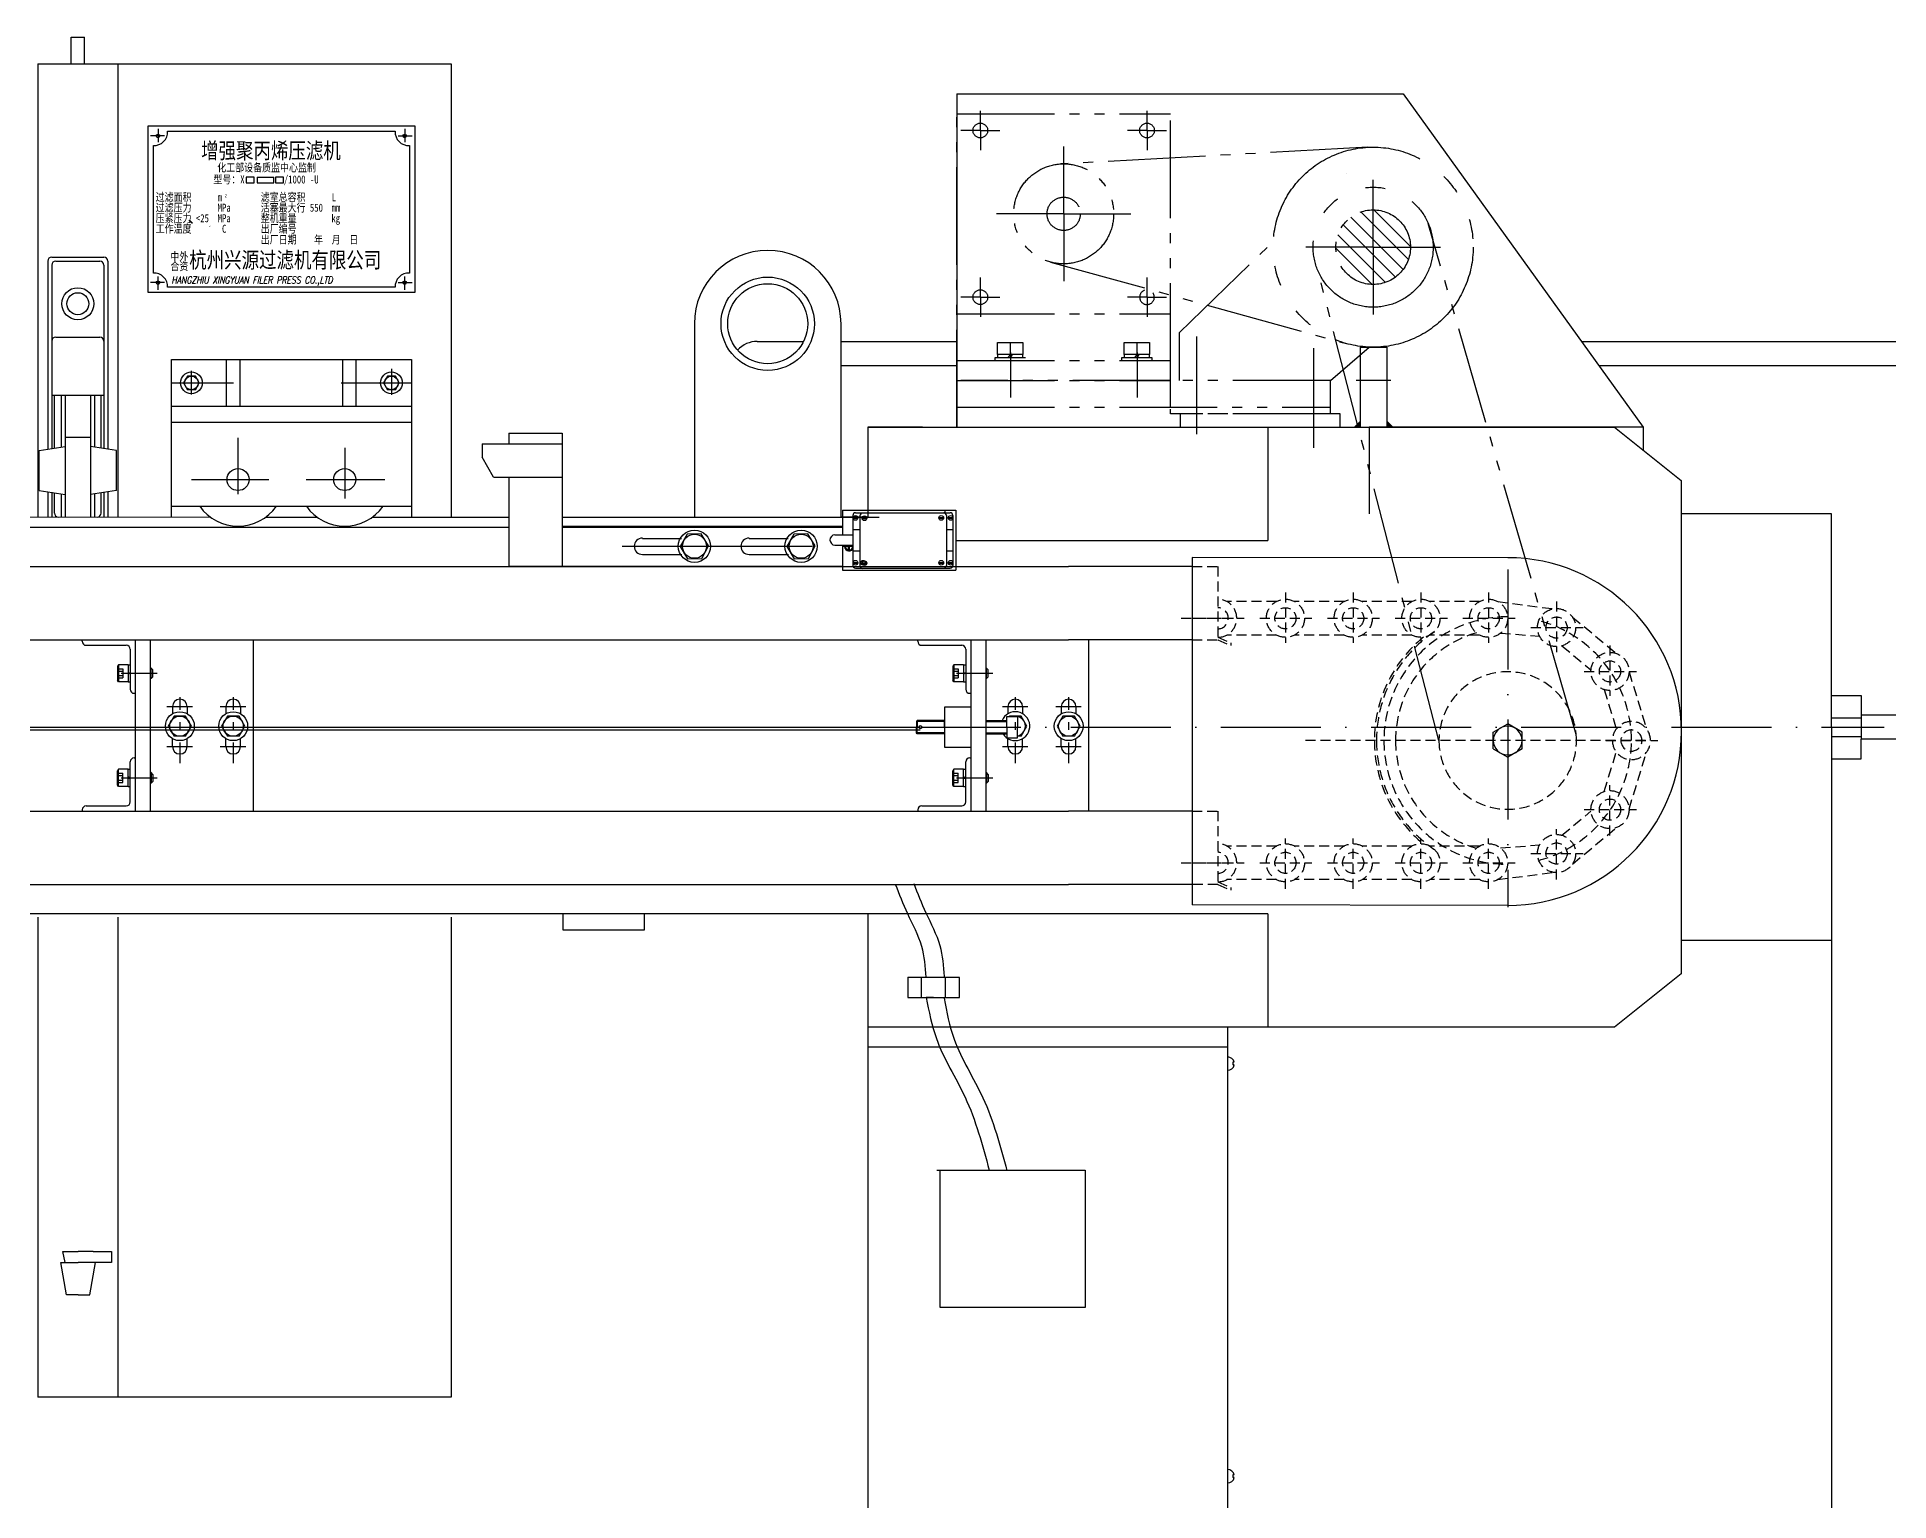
# Model space of a CAD drawing. Extents: x -2176 to 14083, y -1057 to 7853.
# Drawn here: x 5143 to 6532, y 5257 to 6355 of the extents above; entities that cross this region are included whole.
import ezdxf

# ---------------------------------------------------------------- set-up
doc = ezdxf.new("R2010")
doc.units = 0
doc.header["$LTSCALE"] = 15
for name, pattern in [('DASHED', [0.75, 0.5, -0.25]), ('GEN4A', [16.25, 9.75, -1.5, 1, -1.5, 1, -1.5]), ('GEN7', [13.75, 9.75, -1.5, 1, -1.5]), ('GEN7A', [7.5, 5, -1.25, 0, -1.25])]:
    doc.linetypes.add(name, pattern=pattern)
doc.layers.get('0').update_dxf_attribs({"linetype": 'CONTINUOUS'})
doc.layers.get('DEFPOINTS').update_dxf_attribs({"linetype": 'CONTINUOUS'})
for name, color, linetype in [('4A', 3, 'GEN4A'), ('4AN', 3, 'GEN4A'), ('5', 3, 'CONTINUOUS'), ('7', 4, 'GEN7'), ('7A', 4, 'GEN7A')]:
    doc.layers.add(name, color=color, linetype=linetype)
doc.styles.add('ATTR', font='romans.shx', dxfattribs={"width": 0.8, "height": 0.07})
doc.styles.get("Standard").update_dxf_attribs({"font": 'txt.shx', "bigfont": 'hztxt.shx'})
doc.styles.add('仿宋体', font='', dxfattribs={"width": 0.8})
doc.styles.get('仿宋体').set_extended_font_data('仿宋_GB2312')
doc.dimstyles.new('GEN-ISO', dxfattribs={"dimscale": 15, "dimtxt": 3.5, "dimasz": 2.5, "dimexe": 1, "dimexo": 0, "dimgap": 1.5, "dimtad": 1, "dimzin": 9, "dimdsep": 46, "dimtxsty": 'Standard', "dimcen": 0, "dimclrd": 256, "dimclre": 256, "dimclrt": 2, "dimaunit": 1, "dimadec": 0, "dimazin": 0, "dimtp": 0.1, "dimtm": 0.1, "dimtfac": 0.71, "dimtdec": 3, "dimtmove": 0, "dimatfit": 3, "dimfxl": 0, "dimtzin": 0, "dimarcsym": 0})

# ---------------------------------------------------------------- blocks, each defined once
blk = doc.blocks.new('*D9')
at = {"linetype": 'ByBlock'}
for p, q in [((7531.5, 5530.8), (7531.5, 3845.9)), ((-478.7, 4676.1), (-478.7, 3845.9)), ((7494, 3860.9), (-441.2, 3860.9))]:
    blk.add_line(p, q, dxfattribs=at)
for points in [[(-441.2, 3867.2), (-441.2, 3854.7), (-478.7, 3860.9)], [(7494, 3867.2), (7494, 3854.7), (7531.5, 3860.9)]]:
    blk.add_solid(points, dxfattribs=at)
at = {"layer": 'DEFPOINTS', "color": 0, "linetype": 'ByBlock'}
for p in [(7531.5, 5530.8), (-478.7, 4676.1), (-478.7, 3860.9)]:
    blk.add_point(p, dxfattribs=at)
at = {"color": 2, "linetype": 'ByBlock', "insert": (3525.9, 3909.7), "char_height": 52.5, "attachment_point": 5}
blk.add_mtext('8010', dxfattribs=at)
blk = doc.blocks.new('HF10T')
at = {"color": 0, "linetype": 'Continuous'}
for p, q in [((-0.148, 0.256, 0.382), (-0.295, 0, 0.382)), ((-0.295, 0, 0.382), (-0.148, -0.256, 0.382)), ((0.148, 0.256, 0.382), (-0.148, 0.256, 0.382)), ((0.295, 0, 0.382), (0.148, 0.256, 0.382)), ((0.148, -0.256, 0.382), (0.295, 0, 0.382)), ((0.148, -0.256, 0.382), (-0.148, -0.256, 0.382))]:
    blk.add_line(p, q, dxfattribs=at)
for radius in [0.409, 0.256]:
    blk.add_circle((0, 0), radius, dxfattribs=at)
at = {"style": 'ATTR', "width": 0.8, "flags": 9}
blk.add_attdef('ESTCODE', (0, 0), '', height=0.07, dxfattribs=at)
blk = doc.blocks.new('*D10')
at = {"linetype": 'ByBlock'}
for p, q in [((6489.1, 5677.6), (6489.1, 4017.7)), ((-478.7, 5652.6), (-478.7, 4017.7)), ((6451.6, 4032.7), (-441.2, 4032.7))]:
    blk.add_line(p, q, dxfattribs=at)
for points in [[(-441.2, 4038.9), (-441.2, 4026.4), (-478.7, 4032.7)], [(6451.6, 4038.9), (6451.6, 4026.4), (6489.1, 4032.7)]]:
    blk.add_solid(points, dxfattribs=at)
at = {"layer": 'DEFPOINTS', "color": 0, "linetype": 'ByBlock'}
for p in [(6489.1, 5677.6), (-478.7, 5652.6), (-478.7, 4032.7)]:
    blk.add_point(p, dxfattribs=at)
at = {"color": 2, "linetype": 'ByBlock', "insert": (3005.2, 4081.4), "char_height": 52.5, "attachment_point": 5}
blk.add_mtext('6968', dxfattribs=at)
blk = doc.blocks.new('HH36T')
at = {"color": 0, "linetype": 'Continuous'}
for p, q in [((-1.08, 0.63), (0, 1.25)), ((-1.08, -0.63), (-1.08, 0.63)), ((1.08, 0.63), (0, 1.25)), ((1.08, -0.63), (1.08, 0.63)), ((-1.08, -0.63), (0, -1.25)), ((1.08, -0.63), (0, -1.25))]:
    blk.add_line(p, q, dxfattribs=at)
blk.add_circle((0, 0), 1.08, dxfattribs=at)
at = {"style": 'ATTR', "width": 0.8, "flags": 9}
blk.add_attdef('ESTCODE', (0, 0), '', height=0.07, dxfattribs=at)

msp = doc.modelspace()

# ---------------------------------------------------------------- hatches: boundary and pattern name
h = msp.add_hatch()
h.set_pattern_fill('GRATE', color=256, scale=0.001, angle=6.872482, style=0)
h.set_pattern_definition([(6.87248195, (4896.1160166, 6093.4426021), (-9.49801432e-05, 0.0007880468482), []), (96.872482, (4896.1160166, 6093.442602), (-0.003152187393, -0.000379920573), [])])
h.paths.add_polyline_path([(5259.613, 6215.667), (5259.579, 6215.948), (5257.667, 6217.778), (5257.701, 6217.5)])
at = {"layer": '4AN', "ltscale": 0.5}
h = msp.add_hatch(dxfattribs=at)
h.set_pattern_fill('_U', color=256, scale=8.1, angle=135, style=0, pattern_type=0)
h.set_pattern_definition([(135, (0, 0), (-5.727565, -5.727565), [])])
edge = h.paths.add_edge_path()
edge.add_arc((6145.384, 6197.621), 28, 329.136795, 528.540844, ccw=False)
edge.add_arc((6145.384, 6197.621), 28, 168.540844, 329.136795, ccw=False)

# ---------------------------------------------------------------- linework, layer by layer
for p, q in [((5168.901, 6355.206), (5178.901, 6355.206)), ((5168.901, 6335.206), (5168.901, 6355.206)), ((5178.901, 6335.206), (5178.901, 6355.206)), ((5143.901, 6335.206), (5143.901, 5995.206)), ((5143.901, 6335.206), (5203.901, 6335.206)), ((5203.901, 6335.206), (5203.901, 5995.206)), ((5203.901, 6335.206), (5453.901, 6335.206)), ((5453.901, 6335.206), (5453.901, 5995.206)), ((5833.271, 6312.621), (5833.271, 6062.621)), ((5833.271, 6312.621), (6167.959, 6312.621)), ((6167.959, 6312.621), (6347.959, 6062.621)), ((5226.553, 6288.504), (5426.553, 6288.504)), ((5226.553, 6163.504), (5226.553, 6288.504)), ((5241.247, 6284.504), (5411.86, 6284.504)), ((5426.553, 6288.504), (5426.553, 6163.504)), ((5230.553, 6178.198), (5230.553, 6273.81)), ((5293.298, 6270.676), (5293.301, 6270.676)), ((5293.299, 6270.675), (5293.299, 6270.676)), ((5293.299, 6270.676), (5293.3, 6270.676)), ((5293.299, 6270.675), (5293.299, 6270.676)), ((5293.299, 6270.676), (5293.3, 6270.676)), ((5293.301, 6270.676), (5293.299, 6270.675)), ((5293.301, 6270.675), (5293.299, 6270.675)), ((5293.3, 6270.675), (5293.299, 6270.675)), ((5293.3, 6270.676), (5293.3, 6270.675)), ((5293.3, 6270.676), (5293.3, 6270.675)), ((5293.3, 6270.675), (5293.3, 6270.676)), ((5293.3, 6270.676), (5293.3, 6270.676)), ((5293.3, 6270.676), (5293.301, 6270.676)), ((5293.3, 6270.675), (5293.3, 6270.675)), ((5293.3, 6270.675), (5293.3, 6270.675)), ((5293.301, 6270.676), (5293.301, 6270.675)), ((5422.553, 6273.81), (5422.553, 6178.198)), ((5308.396, 6250.222), (5320.836, 6250.222)), ((5308.396, 6250.222), (5308.396, 6245.834)), ((5320.836, 6245.834), (5320.836, 6250.222)), ((5308.396, 6245.834), (5314.886, 6245.834)), ((5314.886, 6245.834), (5320.836, 6245.834)), ((5257.701, 6217.5), (5257.667, 6217.781)), ((5257.667, 6217.778), (5259.579, 6215.948)), ((5257.701, 6217.5), (5259.613, 6215.667)), ((5259.579, 6215.948), (5259.613, 6215.667)), ((5411.86, 6167.504), (5241.247, 6167.504)), ((5426.553, 6163.504), (5226.553, 6163.504)), ((5636.291, 6140.206), (5636.291, 5995.206)), ((5746.291, 5995.206), (5746.291, 6140.206)), ((5683.406, 6126.945), (5718.202, 6126.945)), ((5746.291, 6126.945), (5833.271, 6126.945)), ((6301.646, 6126.945), (6656.972, 6126.945)), ((5244.072, 5995.206), (5244.072, 6113.352)), ((5244.072, 6113.352), (5424.072, 6113.352)), ((5285.428, 6078.352), (5285.428, 6113.352)), ((5295.61, 6078.352), (5295.61, 6113.352)), ((5372.535, 6078.352), (5372.535, 6113.352)), ((5382.717, 6078.352), (5382.717, 6113.352)), ((5424.072, 6113.352), (5424.072, 5995.206)), ((5746.291, 6108.945), (5833.271, 6108.945)), ((6314.606, 6108.945), (6638.972, 6108.945)), ((5244.072, 6078.352), (5424.072, 6078.352)), ((5244.072, 6066.352), (5424.072, 6066.352)), ((5766.291, 6062.621), (5766.291, 5995.206)), ((5766.291, 6062.621), (6066.291, 6062.621)), ((5807.351, 6062.621), (5766.291, 6062.621)), ((5766.291, 6062.621), (5766.291, 6021.727)), ((5807.351, 6062.621), (6142.351, 6062.621)), ((5887.431, 6062.621), (6057.431, 6062.621)), ((6066.291, 6062.621), (6066.291, 5977.621)), ((6066.291, 6062.621), (6326.291, 6062.621)), ((6142.351, 6062.621), (6142.351, 5997.621)), ((6347.959, 6062.621), (6142.351, 6062.621)), ((6142.351, 6062.621), (6142.351, 5997.621)), ((6326.291, 6062.621), (6376.291, 6022.621)), ((6347.959, 6062.621), (6347.959, 6045.287)), ((6376.291, 6022.621), (6376.291, 5652.621)), ((5244.072, 6003.352), (5424.072, 6003.352)), ((5747.336, 6000.285), (5832.336, 6000.285)), ((3103.644, 5997.621), (5273.269, 5995.206)), ((3103.644, 5987.621), (5477.064, 5987.621)), ((5314.876, 5995.206), (5353.269, 5995.206)), ((5394.876, 5995.206), (5497.064, 5995.206)), ((5477.064, 5987.621), (5497.064, 5987.621)), ((5537.064, 5995.206), (5747.336, 5995.206)), ((5747.336, 5988.036), (5537.064, 5988.036)), ((5537.064, 5987.621), (5747.336, 5987.621)), ((5766.291, 5995.206), (5746.291, 5995.206)), ((5747.336, 5995.206), (5775.005, 5995.206)), ((5755.433, 5994.902), (5758.896, 5994.902)), ((5755.433, 5994.336), (5758.834, 5994.336)), ((5762.191, 5994.625), (5765.655, 5994.625)), ((5762.191, 5994.059), (5765.592, 5994.059)), ((5819.753, 5994.902), (5823.217, 5994.902)), ((5819.753, 5994.336), (5823.154, 5994.336)), ((5824.356, 5998.036), (5824.356, 6000.036)), ((5826.788, 5994.902), (5830.252, 5994.902)), ((5826.788, 5994.336), (5830.189, 5994.336)), ((6489.134, 5997.621), (6376.291, 5997.621)), ((6489.134, 5837.621), (6489.134, 5997.621)), ((5582.064, 5973.309), (5724.645, 5973.309)), ((5832.336, 5977.621), (6066.291, 5977.621)), ((5755.433, 5961.234), (5758.896, 5961.234)), ((5755.433, 5960.668), (5758.834, 5960.668)), ((5762.191, 5960.957), (5765.655, 5960.957)), ((5762.191, 5960.391), (5765.592, 5960.391)), ((5819.753, 5961.234), (5823.217, 5961.234)), ((5819.753, 5960.668), (5823.154, 5960.668)), ((5826.788, 5961.234), (5830.252, 5961.234)), ((5826.788, 5960.668), (5830.189, 5960.668)), ((6246.291, 5964.754), (6009.528, 5964.784)), ((3103.644, 5958.036), (5916.875, 5958.036)), ((5747.336, 5958.036), (5497.064, 5958.036)), ((6009.528, 5958.036), (5916.875, 5958.036)), ((6009.528, 5958.036), (6009.528, 5704.391)), ((3103.644, 5903.036), (5916.875, 5903.036)), ((5228.476, 5774.627), (5228.476, 5903.036)), ((5305.417, 5903.036), (5305.417, 5774.627)), ((6009.528, 5903.036), (5916.875, 5903.036)), ((5932.019, 5903.036), (5932.019, 5774.627)), ((6489.134, 5861.35), (6511.374, 5861.35)), ((6511.374, 5861.35), (6511.374, 5828.621)), ((5244.917, 5853.036), (5244.917, 5847.707)), ((5255.917, 5853.036), (5255.917, 5847.707)), ((5284.917, 5853.036), (5284.917, 5847.707)), ((5295.917, 5853.036), (5295.917, 5847.707)), ((5922.519, 5853.036), (5922.519, 5847.707)), ((36.429, 5837.621), (5805.665, 5837.621)), ((36.429, 5835.762), (5805.665, 5835.762)), ((6489.134, 5844.599), (6511.374, 5844.599)), ((6489.134, 5837.621), (6489.134, 5677.621)), ((6612.839, 5846.621), (6511.374, 5846.621)), ((5244.917, 5823.036), (5244.917, 5829.037)), ((5255.917, 5823.036), (5255.917, 5829.037)), ((5284.917, 5823.036), (5284.917, 5829.037)), ((5295.917, 5823.036), (5295.917, 5829.037)), ((5922.519, 5823.036), (5922.519, 5829.037)), ((6489.134, 5830.644), (6511.374, 5830.644)), ((6611.612, 5828.621), (6511.374, 5828.621)), ((6511.374, 5813.892), (6511.374, 5828.621)), ((6489.134, 5813.892), (6511.374, 5813.892)), ((3103.644, 5774.627), (5916.875, 5774.627)), ((6009.528, 5774.627), (5916.875, 5774.627)), ((3103.644, 5719.627), (5916.875, 5719.627)), ((6009.528, 5719.627), (5916.875, 5719.627)), ((6066.291, 5697.621), (3103.644, 5697.621)), ((5143.901, 5695.206), (5143.901, 5335.206)), ((5203.901, 5695.206), (5203.901, 5335.206)), ((5453.901, 5695.206), (5453.901, 5335.206)), ((5537.689, 5697.621), (5537.689, 5685.653)), ((5598.979, 5685.653), (5598.979, 5697.621)), ((5766.291, 5697.621), (5766.291, 5337.621)), ((6246.291, 5703.986), (6009.528, 5704.391)), ((6066.291, 5697.621), (6066.291, 5612.621)), ((5537.689, 5685.653), (5598.979, 5685.653)), ((6489.134, 5677.621), (6376.291, 5677.621)), ((5796.304, 5650.12), (5835.171, 5650.12)), ((5796.304, 5650.12), (5796.304, 5634.86)), ((5806.325, 5650.12), (5806.325, 5634.86)), ((5824.459, 5650.12), (5824.459, 5634.86)), ((5835.171, 5634.86), (5835.171, 5649.799)), ((6376.291, 5652.621), (6326.291, 5612.621)), ((5796.304, 5634.86), (5835.171, 5634.86)), ((5815.738, 5634.86), (5810.161, 5634.86)), ((6066.291, 5612.621), (5766.291, 5612.621)), ((6036.291, 4937.621), (6036.291, 5612.621)), ((6326.291, 5612.621), (6066.291, 5612.621)), ((6036.291, 5597.621), (5766.291, 5597.621)), ((6040.019, 5586.327), (6040.019, 5584.327)), ((6041.19, 5586.327), (6040.019, 5586.327)), ((6041.19, 5584.327), (6040.019, 5584.327)), ((5818.122, 5505.501), (5929.306, 5505.501)), ((5820.769, 5402.324), (5820.769, 5505.501)), ((5929.306, 5505.501), (5929.306, 5402.324)), ((5161.101, 5436.277), (5174.108, 5436.277)), ((5165.334, 5411.917), (5161.101, 5436.277)), ((5162.757, 5444.507), (5174.108, 5444.507)), ((5164.366, 5436.277), (5162.757, 5444.507)), ((5185.459, 5444.507), (5174.108, 5444.507)), ((5199.237, 5436.277), (5174.108, 5436.277)), ((5182.882, 5411.917), (5187.115, 5436.277)), ((5185.459, 5444.507), (5199.237, 5444.507)), ((5199.237, 5444.507), (5199.237, 5436.277)), ((5174.108, 5411.917), (5165.334, 5411.917)), ((5174.108, 5411.917), (5182.882, 5411.917)), ((5929.306, 5402.324), (5820.769, 5402.324)), ((5203.901, 5335.206), (5143.901, 5335.206)), ((5453.901, 5335.206), (5203.901, 5335.206)), ((5766.291, 5337.621), (5766.291, 5322.621)), ((5766.291, 5322.621), (5766.291, 4937.621))]:
    msp.add_line(p, q)
at = {"color": 7}
for p, q in [((5497.064, 6058.036), (5497.064, 6050.036)), ((5497.064, 6058.036), (5537.064, 6058.036)), ((5537.064, 6058.036), (5537.064, 5958.036)), ((5537.064, 6058.036), (5537.064, 5972.699)), ((5477.064, 6050.036), (5537.064, 6050.036)), ((5477.064, 6050.036), (5477.064, 6040.036)), ((5485.724, 6025.036), (5477.064, 6040.036)), ((5485.724, 6025.036), (5537.064, 6025.036)), ((5497.064, 6025.036), (5497.064, 5958.036)), ((5747.336, 6000.285), (5747.336, 5981.953)), ((5832.336, 6000.285), (5832.336, 5955.285)), ((5537.064, 5988.036), (5747.336, 5988.036)), ((5755.167, 5996.452), (5755.167, 5958.951)), ((5757.167, 5998.452), (5828.167, 5998.452)), ((5760.446, 5996.175), (5760.446, 5958.675)), ((5825.279, 5996.452), (5825.279, 5958.951)), ((5830.167, 5996.452), (5830.167, 5958.951)), ((5597.336, 5979.036), (5626.677, 5979.036)), ((5677.336, 5979.036), (5706.677, 5979.036)), ((5741.594, 5981.953), (5755.167, 5981.953)), ((5741.732, 5974.121), (5755.167, 5974.121)), ((5747.336, 5974.121), (5747.336, 5955.285)), ((5755.167, 5985.953), (5760.446, 5985.953)), ((5825.279, 5985.953), (5830.167, 5985.953)), ((5826.664, 5985.953), (5829, 5985.953)), ((5597.336, 5967.036), (5626.989, 5967.036)), ((5677.336, 5967.036), (5706.989, 5967.036)), ((5755.167, 5969.788), (5760.446, 5969.788)), ((5825.279, 5969.788), (5830.167, 5969.788)), ((5826.664, 5969.788), (5829, 5969.788)), ((5747.336, 5955.285), (5832.336, 5955.285)), ((5757.167, 5956.951), (5828.167, 5956.951))]:
    msp.add_line(p, q, dxfattribs=at)
at = {"color": 1}
for p, q in [((5747.336, 5973.42), (5755.167, 5973.42)), ((5752.336, 5969.9), (5752.336, 5974.252))]:
    msp.add_line(p, q, dxfattribs=at)
at = {"color": 3}
for p, q in [((5752.014, 5970.541), (5752.014, 5974.252)), ((5752.667, 5970.542), (5752.667, 5974.252))]:
    msp.add_line(p, q, dxfattribs=at)
at = {"color": 0}
for p, q in [((5177.199, 5902.036), (5177.199, 5903.036)), ((5217.199, 5774.627), (5217.199, 5903.036)), ((5180.199, 5899.036), (5210.199, 5899.036)), ((5213.199, 5896.036), (5213.199, 5866.036)), ((5211.535, 5884.477), (5213.199, 5884.477)), ((5211.535, 5878.036), (5213.199, 5878.742)), ((5213.199, 5878.036), (5211.535, 5877.276)), ((5211.535, 5871.595), (5213.199, 5871.595)), ((5216.199, 5863.036), (5217.199, 5863.036)), ((5211.535, 5806.068), (5213.199, 5806.068)), ((5213.199, 5781.627), (5213.199, 5811.627)), ((5216.199, 5814.627), (5217.199, 5814.627)), ((5213.199, 5799.627), (5211.535, 5800.387)), ((5211.535, 5799.627), (5213.199, 5798.921)), ((5211.535, 5793.185), (5213.199, 5793.185)), ((5180.199, 5778.627), (5210.199, 5778.627)), ((5177.199, 5775.627), (5177.199, 5774.627))]:
    msp.add_line(p, q, dxfattribs=at)
at = {"color": 0, "linetype": 'Continuous'}
for p, q in [((5204.4, 5884.477), (5203.608, 5883.356)), ((5203.608, 5883.356), (5203.608, 5872.716)), ((5204.4, 5884.477), (5204.4, 5871.595)), ((5211.535, 5884.477), (5204.4, 5884.477)), ((5211.535, 5884.477), (5211.535, 5871.595)), ((5228.805, 5882), (5228.476, 5882)), ((5228.805, 5874.072), (5228.805, 5882)), ((5230.167, 5880.637), (5228.805, 5882)), ((5230.167, 5875.435), (5228.805, 5874.072)), ((5230.167, 5875.435), (5230.167, 5880.637)), ((5204.4, 5871.595), (5203.608, 5872.716)), ((5211.535, 5871.595), (5204.4, 5871.595)), ((5228.805, 5874.072), (5228.476, 5874.072)), ((5246.052, 5845.931, 8.92), (5241.688, 5838.372, 8.92)), ((5241.688, 5838.372, 8.92), (5246.052, 5830.813, 8.92)), ((5254.781, 5845.931, 8.92), (5246.052, 5845.931, 8.92)), ((5259.145, 5838.372, 8.92), (5254.781, 5845.931, 8.92)), ((5254.781, 5830.813, 8.92), (5259.145, 5838.372, 8.92)), ((5286.052, 5845.931, 8.92), (5281.688, 5838.372, 8.92)), ((5281.688, 5838.372, 8.92), (5286.052, 5830.813, 8.92)), ((5294.781, 5845.931, 8.92), (5286.052, 5845.931, 8.92)), ((5299.145, 5838.372, 8.92), (5294.781, 5845.931, 8.92)), ((5294.781, 5830.813, 8.92), (5299.145, 5838.372, 8.92)), ((5921.384, 5845.931, 8.92), (5912.655, 5845.931, 8.92)), ((5925.748, 5838.372, 8.92), (5921.384, 5845.931, 8.92)), ((5921.384, 5830.813, 8.92), (5925.748, 5838.372, 8.92)), ((5254.781, 5830.813, 8.92), (5246.052, 5830.813, 8.92)), ((5294.781, 5830.813, 8.92), (5286.052, 5830.813, 8.92)), ((5921.384, 5830.813, 8.92), (5912.655, 5830.813, 8.92)), ((5204.4, 5806.068), (5203.608, 5804.947)), ((5204.4, 5793.185), (5204.4, 5806.068)), ((5211.535, 5806.068), (5204.4, 5806.068)), ((5211.535, 5793.185), (5211.535, 5806.068)), ((5203.608, 5794.307), (5203.608, 5804.947)), ((5204.4, 5793.185), (5203.608, 5794.307)), ((5211.535, 5793.185), (5204.4, 5793.185)), ((5228.805, 5803.59), (5228.476, 5803.59)), ((5228.805, 5795.663), (5228.476, 5795.663)), ((5228.805, 5803.59), (5228.805, 5795.663)), ((5230.167, 5802.228), (5228.805, 5803.59)), ((5230.167, 5797.025), (5228.805, 5795.663)), ((5230.167, 5802.228), (5230.167, 5797.025))]:
    msp.add_line(p, q, dxfattribs=at)
at = {"color": 0, "linetype": 'DASHED'}
for p, q in [((5203.608, 5881.469), (5203.608, 5874.603)), ((5203.608, 5881.469), (5207.571, 5881.469)), ((5203.608, 5879.752), (5207.571, 5879.752)), ((5203.608, 5876.32), (5207.571, 5876.32)), ((5207.571, 5881.469), (5207.571, 5874.603)), ((5203.608, 5874.603), (5207.571, 5874.603)), ((5203.608, 5803.059), (5207.571, 5803.059)), ((5203.608, 5796.194), (5203.608, 5803.059)), ((5203.608, 5801.343), (5207.571, 5801.343)), ((5203.608, 5797.91), (5207.571, 5797.91)), ((5203.608, 5796.194), (5207.571, 5796.194)), ((5207.571, 5796.194), (5207.571, 5803.059))]:
    msp.add_line(p, q, dxfattribs=at)
for points in [[(5300.235, 6245.834), (5306.184, 6245.834), (5306.184, 6250.222), (5300.235, 6250.222)], [(5322.244, 6245.834), (5328.194, 6245.834), (5328.194, 6250.222), (5322.244, 6250.222)], [(5647.011, 5973.542), (5641.486, 5982.647), (5630.838, 5982.414), (5625.716, 5973.076), (5631.242, 5963.972), (5641.889, 5964.205)], [(5727.011, 5973.542), (5721.486, 5982.647), (5710.838, 5982.414), (5705.716, 5973.076), (5711.242, 5963.972), (5721.889, 5964.205)]]:
    msp.add_lwpolyline(points, close=True)
at = {"const_width": 0.145}
msp.add_lwpolyline([(5272.394, 6213.309, 1), (5273.248, 6213.309, 1)], format="xyb", close=True, dxfattribs=at)
for centre, radius in [((5234.053, 6281.004), 1.35), ((5419.053, 6281.004), 1.35), ((5293.3, 6270.675), 0.00103), ((5234.053, 6171.004), 1.35), ((5419.053, 6171.004), 1.35), ((5691.291, 6140.206), 35), ((5691.291, 6140.206), 30), ((5294.072, 6023.352), 8.25), ((5374.072, 6023.352), 8.25), ((5757.133, 5994.588), 1.761), ((5757.133, 5994.588), 1.761), ((5763.891, 5994.311), 1.761), ((5763.891, 5994.311), 1.761), ((5821.454, 5994.588), 1.761), ((5821.454, 5994.588), 1.761), ((5828.489, 5994.588), 1.761), ((5828.489, 5994.588), 1.761), ((5757.133, 5960.919), 1.761), ((5757.133, 5960.919), 1.761), ((5762.783, 5960.919), 1.761), ((5763.891, 5960.643), 1.761), ((5821.454, 5960.919), 1.761), ((5821.454, 5960.919), 1.761), ((5828.489, 5960.919), 1.761), ((5828.489, 5960.919), 1.761)]:
    msp.add_circle(centre, radius)
at = {"color": 3}
for centre, radius in [((5636.364, 5973.309), 12.1), ((5636.364, 5973.309), 9.01), ((5716.364, 5973.309), 12.1), ((5716.364, 5973.309), 9.01)]:
    msp.add_circle(centre, radius, dxfattribs=at)
at = {"color": 0, "linetype": 'Continuous'}
for centre, radius in [((5250.417, 5838.372), 10.835), ((5290.417, 5838.372), 10.835), ((5917.019, 5838.372), 10.835), ((5250.417, 5838.372), 7.559), ((5290.417, 5838.372), 7.559), ((5917.019, 5838.372), 7.559)]:
    msp.add_circle(centre, radius, dxfattribs=at)
for centre, radius, start, end in [((5230.97, 6284.088), 10.286, 267.680945, 2.319055), ((5422.137, 6284.088), 10.286, 177.680945, 272.319055), ((5691.291, 6140.206), 55, 0, 180), ((5230.97, 6167.92), 10.286, 357.680945, 92.319055), ((5422.137, 6167.92), 10.286, 87.680945, 182.319055), ((5683.406, 6106.945), 20, 90, 137.396135), ((5294.072, 6023.352), 35, 214.849905, 325.150095), ((5374.072, 6023.352), 35, 214.849905, 325.150095), ((5597.336, 5973.309), 6.147, 90, 270), ((5677.336, 5973.309), 6.147, 90, 270), ((5741.899, 5978.037), 3.924, 93.589817, 267.564828), ((5752.336, 5973.42), 3.52, 166.336667, 323.546922), ((6246.291, 5834.37), 130.384, 270, 90), ((5250.417, 5853.036), 5.5, 0, 180), ((5290.417, 5853.036), 5.5, 0, 180), ((5917.019, 5853.036), 5.5, 0, 180), ((5250.417, 5823.036), 5.5, 180, 0), ((5290.417, 5823.036), 5.5, 180, 0), ((5917.019, 5823.036), 5.5, 180, 0), ((6036.291, 5585.327), 5, 11.536959, 90), ((6036.291, 5585.327), 5, 270, 348.463041)]:
    msp.add_arc(centre, radius, start, end)
at = {"color": 7}
for centre, start, end in [((5757.167, 5996.452), 90, 180), ((5762.446, 5996.175), 90, 180), ((5823.279, 5996.452), 360, 90), ((5828.167, 5996.452), 360, 90), ((5757.167, 5958.951), 180, 270), ((5762.446, 5958.675), 180, 270), ((5823.279, 5958.951), 270, 360), ((5828.167, 5958.951), 270, 360)]:
    msp.add_arc(centre, 2, start, end, dxfattribs=at)
at = {"color": 3}
for start, end in [(163.32308, 347.736652), (12.263348, 16.67692)]:
    msp.add_arc((5752.336, 5973.42), 2.897, start, end, dxfattribs=at)
at = {"color": 0}
for centre, start, end in [((5180.199, 5902.036), 180, 270), ((5210.199, 5896.036), 0, 90), ((5216.199, 5866.036), 180, 270), ((5216.199, 5811.627), 90, 180), ((5180.199, 5775.627), 90, 180), ((5210.199, 5781.627), 270, 0)]:
    msp.add_arc(centre, 3, start, end, dxfattribs=at)
for points in [[(5810.161, 5650.12), (5806.821, 5673.287), (5796.323, 5697.621), (5787.256, 5719.627)], [(5824, 5650.597), (5820.66, 5673.764), (5810.161, 5698.098), (5801.095, 5720.103)], [(5810.161, 5634.86), (5817.797, 5604.136), (5839.271, 5560.262), (5857.405, 5505.501)], [(5823.523, 5634.383), (5831.158, 5603.66), (5852.633, 5559.785), (5870.766, 5505.024)]]:
    msp.add_spline(points, degree=3)
at = {"layer": '4A'}
for radius in [75, 45]:
    msp.add_circle((6145.384, 6197.621), radius, dxfattribs=at)
at = {"layer": '4AN', "ltscale": 0.5}
for p, q in [((5833.271, 6297.621), (5993.271, 6297.621)), ((5833.271, 6062.621), (5833.271, 6297.621)), ((5850.771, 6285.121), (5850.771, 6299.795)), ((5975.771, 6285.121), (5975.771, 6299.795)), ((5993.271, 6097.621), (5993.271, 6297.621)), ((5850.771, 6285.121), (5836.097, 6285.121)), ((5850.771, 6285.121), (5865.445, 6285.121)), ((5850.771, 6285.121), (5850.771, 6270.447)), ((5975.771, 6285.121), (5961.097, 6285.121)), ((5975.771, 6285.121), (5990.445, 6285.121)), ((5975.771, 6285.121), (5975.771, 6270.447)), ((6141.333, 6272.512), (5911.246, 6260.067)), ((5913.271, 6222.621), (5913.271, 6273.111)), ((6125.384, 6252.621), (6125.384, 6252.621)), ((6145.384, 6197.621), (6145.384, 6248.111)), ((5913.271, 6222.621), (5862.781, 6222.621)), ((5913.271, 6222.621), (5913.271, 6172.131)), ((5913.271, 6222.621), (5963.761, 6222.621)), ((6297.651, 5832.115), (6186.729, 6215.386)), ((5999.785, 6133.503), (6070.499, 6201.774)), ((6145.384, 6197.621), (6094.894, 6197.621)), ((6145.384, 6197.621), (6145.384, 6147.131)), ((5903.318, 6186.466), (6125.478, 6125.311)), ((5850.771, 6160.121), (5850.771, 6174.795)), ((5975.771, 6160.121), (5975.771, 6174.795)), ((6194.736, 5827.621), (6104.039, 6179.856)), ((5850.771, 6160.121), (5836.097, 6160.121)), ((5850.771, 6160.121), (5865.445, 6160.121)), ((5850.771, 6160.121), (5850.771, 6145.447)), ((5975.771, 6160.121), (5961.097, 6160.121)), ((5975.771, 6160.121), (5990.445, 6160.121)), ((5975.771, 6160.121), (5975.771, 6145.447)), ((5833.271, 6147.621), (5993.271, 6147.621)), ((5863.726, 6117.095), (5863.726, 6126.087)), ((5863.726, 6126.087), (5882.67, 6126.087)), ((5873.198, 6126.087), (5873.198, 6117.095)), ((5882.67, 6126.087), (5882.67, 6117.095)), ((5958.726, 6117.095), (5958.726, 6126.087)), ((5958.726, 6126.087), (5977.67, 6126.087)), ((5968.198, 6126.087), (5968.198, 6117.095)), ((5977.67, 6126.087), (5977.67, 6117.095)), ((5993.271, 6097.621), (5993.271, 6125.74)), ((5999.785, 6133.503), (5999.785, 6097.621)), ((6012.904, 6130.562), (6012.904, 6049.914)), ((5833.271, 6112.621), (5993.271, 6112.621)), ((5861.595, 6114.729), (5861.595, 6112.621)), ((5884.565, 6114.729), (5861.595, 6114.729)), ((5882.67, 6117.095), (5863.726, 6117.095)), ((5863.726, 6117.095), (5863.726, 6114.729)), ((5873.198, 6117.095), (5871.337, 6114.729)), ((5873.271, 6118.621), (5873.271, 6084.961)), ((5873.271, 6114.729), (5874.787, 6117.095)), ((5882.67, 6114.729), (5882.67, 6117.095)), ((5979.565, 6114.729), (5956.595, 6114.729)), ((5956.595, 6114.729), (5956.595, 6112.621)), ((5977.67, 6117.095), (5958.726, 6117.095)), ((5958.726, 6117.095), (5958.726, 6114.729)), ((5968.198, 6117.095), (5966.337, 6114.729)), ((5968.271, 6118.621), (5968.271, 6084.961)), ((5968.271, 6114.729), (5969.787, 6117.095)), ((5977.67, 6114.729), (5977.67, 6117.095)), ((5979.565, 6112.621), (5979.565, 6114.729)), ((6113.271, 6097.621), (6142.485, 6122.677)), ((6135.735, 6122.621), (6135.735, 6062.621)), ((6135.735, 6122.621), (6155.735, 6122.621)), ((6155.735, 6122.621), (6155.735, 6062.621)), ((5833.271, 6097.621), (5993.271, 6097.621)), ((5993.271, 6097.621), (5836.112, 6097.621)), ((6113.271, 6097.621), (5993.271, 6097.621)), ((6113.271, 6097.621), (5993.271, 6097.621)), ((5993.271, 6077.621), (5993.271, 6097.621)), ((6113.271, 6072.621), (6113.271, 6097.621)), ((6158.735, 6097.621), (6132.735, 6097.621)), ((5833.271, 6077.621), (6113.271, 6077.621)), ((5993.271, 6072.621), (5993.271, 6076.104)), ((6003.271, 6072.621), (5993.271, 6072.621)), ((6120.735, 6072.621), (6000.735, 6072.621)), ((6000.735, 6072.621), (6000.735, 6062.621)), ((6113.271, 6072.621), (6003.271, 6072.621)), ((6120.735, 6062.621), (6120.735, 6072.621)), ((5820.735, 6062.621), (6155.735, 6062.621))]:
    msp.add_line(p, q, dxfattribs=at)
for centre, radius in [((5850.771, 6285.121), 5.5), ((5975.771, 6285.121), 5.5), ((5913.271, 6222.621), 37.5), ((5913.271, 6222.621), 12.5), ((6145.384, 6197.621), 28), ((5850.771, 6160.121), 5.5)]:
    msp.add_circle(centre, radius, dxfattribs=at)
msp.add_arc((5975.771, 6160.121), 5.5, 110.022808, 36.272082, dxfattribs=at)
for points in [[(6135.735, 6062.621), (6130.735, 6062.621), (6135.735, 6067.621)], [(6155.735, 6062.621), (6155.735, 6067.621), (6160.735, 6062.621)]]:
    msp.add_solid(points, dxfattribs=at)
at = {"layer": '5', "ltscale": 1.5}
for p, q in [((5151.401, 6187.206), (5151.401, 6046.19)), ((5154.401, 6190.206), (5193.401, 6190.206)), ((5154.401, 6184.206), (5154.401, 6046.645)), ((5157.401, 6187.206), (5190.401, 6187.206)), ((5193.401, 6184.206), (5193.401, 6046.645)), ((5196.401, 6187.206), (5196.401, 6046.19)), ((5157.401, 6130.206), (5190.401, 6130.206)), ((5154.401, 6086.572), (5193.401, 6086.572)), ((5156.401, 6046.948), (5156.401, 6086.572)), ((5161.401, 6086.572), (5161.401, 6047.706)), ((5164.401, 6086.572), (5164.401, 5995.206)), ((5183.401, 6086.572), (5183.401, 5995.206)), ((5186.401, 6086.572), (5186.401, 6047.706)), ((5191.401, 6046.948), (5191.401, 6086.572)), ((5144.901, 6045.206), (5164.401, 6048.16)), ((5144.901, 6015.206), (5144.901, 6045.206)), ((5164.401, 6055.206), (5183.401, 6055.206)), ((5202.901, 6045.206), (5183.401, 6048.16)), ((5202.901, 6015.206), (5202.901, 6045.206)), ((5144.901, 6015.206), (5164.401, 6012.251)), ((5151.401, 6014.221), (5151.401, 5995.206)), ((5202.901, 6015.206), (5183.401, 6012.251)), ((5196.401, 6014.221), (5196.401, 5995.206)), ((5154.401, 6013.766), (5154.401, 5995.206)), ((5156.401, 5998.206), (5156.401, 6013.463)), ((5161.401, 6012.706), (5161.401, 5995.206)), ((5186.401, 6012.706), (5186.401, 5995.206)), ((5191.401, 5998.206), (5191.401, 6013.463)), ((5193.401, 6013.766), (5193.401, 5995.206))]:
    msp.add_line(p, q, dxfattribs=at)
at = {"layer": '5'}
for p, q in [((6009.528, 5964.784), (6009.528, 5958.036)), ((5855.079, 5774.627), (5855.079, 5903.036)), ((5843.802, 5852.621), (5823.802, 5852.621)), ((5823.802, 5852.621), (5823.802, 5822.621)), ((5843.802, 5837.621), (5843.802, 5852.621)), ((5871.519, 5853.036), (5871.519, 5847.707)), ((5882.519, 5853.036), (5882.519, 5847.707)), ((5911.519, 5853.036), (5911.519, 5847.707)), ((5803.421, 5842.621), (5802.774, 5841.895)), ((5823.802, 5841.895), (5802.774, 5841.895)), ((5855.079, 5841.895), (5870.528, 5841.895)), ((5823.802, 5833.347), (5802.774, 5833.347)), ((5803.421, 5832.621), (5802.774, 5833.347)), ((5823.802, 5822.621), (5843.802, 5822.621)), ((5855.079, 5833.347), (5870.528, 5833.347)), ((5871.519, 5823.036), (5871.519, 5829.037)), ((5882.519, 5823.036), (5882.519, 5829.037)), ((5911.519, 5823.036), (5911.519, 5829.037)), ((6040.019, 5276.882), (6040.019, 5274.882)), ((6041.19, 5276.882), (6040.019, 5276.882)), ((6041.19, 5274.882), (6040.019, 5274.882))]:
    msp.add_line(p, q, dxfattribs=at)
at = {"layer": '5', "linetype": 'DASHED'}
for p, q in [((6009.528, 5958.036), (6028.801, 5958.036)), ((6028.801, 5958.036), (6028.801, 5903.036)), ((6072.836, 5931.913), (6035.567, 5931.913)), ((6079.601, 5938.768), (6079.601, 5900.979)), ((6123.636, 5931.913), (6086.367, 5931.913)), ((6130.401, 5938.768), (6130.401, 5900.979)), ((6174.436, 5931.913), (6137.167, 5931.913)), ((6181.201, 5938.768), (6181.201, 5900.979)), ((6225.236, 5931.913), (6187.967, 5931.913)), ((6232.001, 5938.768), (6232.001, 5900.979)), ((6238.767, 5931.913), (6280.499, 5926.43)), ((6282.928, 5931.79), (6282.928, 5894.001)), ((6001.434, 5919.326), (6040.578, 5919.326)), ((6009.517, 5919.326), (6048.66, 5919.326)), ((6060.317, 5919.326), (6099.46, 5919.326)), ((6111.117, 5919.326), (6150.26, 5919.326)), ((6161.917, 5919.326), (6201.06, 5919.326)), ((6212.717, 5919.326), (6251.86, 5919.326)), ((6294.852, 5920.224), (6328.047, 5892.808)), ((6009.528, 5903.036), (6028.801, 5903.036)), ((6028.801, 5905.036), (6038.72, 5900.89)), ((6028.801, 5903.036), (6038.72, 5898.89)), ((6072.836, 5906.739), (6035.567, 5906.739)), ((6123.636, 5906.739), (6086.367, 5906.739)), ((6174.436, 5906.739), (6137.167, 5906.739)), ((6225.236, 5906.739), (6187.967, 5906.739)), ((6240.921, 5908.162), (6270.157, 5905.937)), ((6263.643, 5912.348), (6302.787, 5912.348)), ((6038.72, 5900.89), (6038.72, 5898.89)), ((6287.005, 5898.652), (6308.758, 5880.545)), ((6323.005, 5898.879), (6323.005, 5861.09)), ((6303.72, 5879.437), (6342.864, 5879.437)), ((6337.291, 5879.122), (6350.498, 5836.244)), ((6318.713, 5865.807), (6327.708, 5836.244)), ((6349.565, 5827.621), (6091.475, 5827.621)), ((6318.713, 5789.436), (6327.708, 5818.998)), ((6337.291, 5776.12), (6350.498, 5818.998)), ((6323.005, 5756.363), (6323.005, 5794.153)), ((6009.528, 5774.627), (6028.801, 5774.627)), ((6028.801, 5774.627), (6028.801, 5719.627)), ((6287.005, 5756.59), (6308.758, 5774.698)), ((6303.72, 5775.805), (6342.864, 5775.805)), ((6079.601, 5716.474), (6079.601, 5754.264)), ((6130.401, 5716.474), (6130.401, 5754.264)), ((6181.201, 5716.474), (6181.201, 5754.264)), ((6232.001, 5716.474), (6232.001, 5754.264)), ((6282.928, 5723.452), (6282.928, 5761.242)), ((6294.852, 5735.019), (6328.047, 5762.435)), ((6072.836, 5748.503), (6035.567, 5748.503)), ((6123.636, 5748.503), (6086.367, 5748.503)), ((6174.436, 5748.503), (6137.167, 5748.503)), ((6225.236, 5748.503), (6187.967, 5748.503)), ((6240.921, 5747.081), (6270.157, 5749.305)), ((6263.643, 5742.894), (6302.787, 5742.894)), ((6001.434, 5735.917), (6040.578, 5735.917)), ((6009.517, 5735.917), (6048.66, 5735.917)), ((6072.836, 5723.33), (6035.567, 5723.33)), ((6060.317, 5735.917), (6099.46, 5735.917)), ((6123.636, 5723.33), (6086.367, 5723.33)), ((6111.117, 5735.917), (6150.26, 5735.917)), ((6174.436, 5723.33), (6137.167, 5723.33)), ((6161.917, 5735.917), (6201.06, 5735.917)), ((6225.236, 5723.33), (6187.967, 5723.33)), ((6212.717, 5735.917), (6251.86, 5735.917)), ((6238.767, 5723.33), (6280.499, 5728.812)), ((6028.801, 5719.627), (6009.528, 5719.627)), ((6028.801, 5721.627), (6038.72, 5717.48)), ((6028.801, 5719.627), (6038.72, 5715.48)), ((6038.72, 5717.48), (6038.72, 5715.48))]:
    msp.add_line(p, q, dxfattribs=at)
at = {"layer": '5', "color": 0}
for p, q in [((5803.802, 5902.036), (5803.802, 5903.036)), ((5843.802, 5774.627), (5843.802, 5903.036)), ((5806.802, 5899.036), (5836.802, 5899.036)), ((5839.802, 5896.036), (5839.802, 5866.036)), ((5838.138, 5884.477), (5839.802, 5884.477)), ((5838.138, 5878.036), (5839.802, 5878.742)), ((5839.802, 5878.036), (5838.138, 5877.276)), ((5838.138, 5871.595), (5839.802, 5871.595)), ((5842.802, 5863.036), (5843.802, 5863.036)), ((5802.774, 5841.895), (5802.774, 5837.621)), ((5802.774, 5833.347), (5802.774, 5837.621)), ((5823.802, 5842.621), (5803.421, 5842.621)), ((5803.421, 5842.621), (5803.421, 5837.621)), ((5803.421, 5832.621), (5803.421, 5837.621)), ((5823.802, 5837.621), (5823.802, 5842.621)), ((5855.079, 5842.621), (5870.528, 5842.621)), ((5870.528, 5837.425), (5870.528, 5845.621)), ((5870.528, 5845.621), (5878.528, 5845.621)), ((5870.528, 5837.818), (5870.528, 5829.621)), ((5878.528, 5837.621), (5870.528, 5837.425)), ((5878.528, 5845.621), (5878.528, 5837.621)), ((5878.528, 5829.621), (5878.528, 5837.621)), ((5823.802, 5832.621), (5803.421, 5832.621)), ((5855.079, 5832.621), (5870.528, 5832.621)), ((5870.528, 5829.621), (5878.528, 5829.621)), ((5838.138, 5806.068), (5839.802, 5806.068)), ((5839.802, 5781.627), (5839.802, 5811.627)), ((5842.802, 5814.627), (5843.802, 5814.627)), ((5839.802, 5799.627), (5838.138, 5800.387)), ((5838.138, 5799.627), (5839.802, 5798.921)), ((5838.138, 5793.185), (5839.802, 5793.185)), ((5806.802, 5778.627), (5836.802, 5778.627)), ((5803.802, 5775.627), (5803.802, 5774.627))]:
    msp.add_line(p, q, dxfattribs=at)
at = {"layer": '5', "color": 0, "linetype": 'Continuous'}
for p, q in [((5831.003, 5884.477), (5830.21, 5883.356)), ((5830.21, 5883.356), (5830.21, 5872.716)), ((5831.003, 5884.477), (5831.003, 5871.595)), ((5838.138, 5884.477), (5831.003, 5884.477)), ((5838.138, 5884.477), (5838.138, 5871.595)), ((5855.408, 5882), (5855.079, 5882)), ((5855.408, 5874.072), (5855.408, 5882)), ((5856.77, 5880.637), (5855.408, 5882)), ((5856.77, 5875.435), (5855.408, 5874.072)), ((5856.77, 5875.435), (5856.77, 5880.637)), ((5831.003, 5871.595), (5830.21, 5872.716)), ((5838.138, 5871.595), (5831.003, 5871.595)), ((5855.408, 5874.072), (5855.079, 5874.072)), ((5872.655, 5845.931, 8.92), (5872.476, 5845.621, 8.92)), ((5881.384, 5845.931, 8.92), (5872.655, 5845.931, 8.92)), ((5885.748, 5838.372, 8.92), (5881.384, 5845.931, 8.92)), ((5881.384, 5830.813, 8.92), (5885.748, 5838.372, 8.92)), ((5912.655, 5845.931, 8.92), (5908.291, 5838.372, 8.92)), ((5908.291, 5838.372, 8.92), (5912.655, 5830.813, 8.92)), ((5881.384, 5830.813, 8.92), (5878.528, 5830.813)), ((5831.003, 5806.068), (5830.21, 5804.947)), ((5838.138, 5806.068), (5831.003, 5806.068)), ((5831.003, 5793.185), (5831.003, 5806.068)), ((5838.138, 5793.185), (5838.138, 5806.068)), ((5830.21, 5794.307), (5830.21, 5804.947)), ((5831.003, 5793.185), (5830.21, 5794.307)), ((5838.138, 5793.185), (5831.003, 5793.185)), ((5855.408, 5803.59), (5855.079, 5803.59)), ((5855.408, 5795.663), (5855.079, 5795.663)), ((5856.77, 5802.228), (5855.408, 5803.59)), ((5855.408, 5803.59), (5855.408, 5795.663)), ((5856.77, 5797.025), (5855.408, 5795.663)), ((5856.77, 5802.228), (5856.77, 5797.025))]:
    msp.add_line(p, q, dxfattribs=at)
at = {"layer": '5', "color": 0, "linetype": 'DASHED'}
for p, q in [((5830.21, 5881.469), (5830.21, 5874.603)), ((5830.21, 5881.469), (5834.174, 5881.469)), ((5830.21, 5879.752), (5834.174, 5879.752)), ((5830.21, 5876.32), (5834.174, 5876.32)), ((5834.174, 5881.469), (5834.174, 5874.603)), ((5830.21, 5874.603), (5834.174, 5874.603)), ((5830.21, 5796.194), (5830.21, 5803.059)), ((5830.21, 5803.059), (5834.174, 5803.059)), ((5830.21, 5801.343), (5834.174, 5801.343)), ((5830.21, 5797.91), (5834.174, 5797.91)), ((5830.21, 5796.194), (5834.174, 5796.194)), ((5834.174, 5796.194), (5834.174, 5803.059))]:
    msp.add_line(p, q, dxfattribs=at)
at = {"layer": '5', "ltscale": 1.5}
for radius in [12, 8.25]:
    msp.add_circle((5173.901, 6155.206), radius, dxfattribs=at)
at = {"layer": '5', "linetype": 'DASHED'}
for centre, radius in [((6079.601, 5919.326), 14.29), ((6130.401, 5919.326), 14.29), ((6181.201, 5919.326), 14.29), ((6232.001, 5919.326), 14.29), ((6079.601, 5919.326), 7.94), ((6130.401, 5919.326), 7.94), ((6181.201, 5919.326), 7.94), ((6232.001, 5919.326), 7.94), ((6282.928, 5912.348), 14.29), ((6282.928, 5912.348), 7.94), ((6323.005, 5879.437), 14.29), ((6323.005, 5879.437), 7.94), ((6323.005, 5775.805), 14.29), ((6323.005, 5775.805), 7.94), ((6079.601, 5735.917), 14.29), ((6130.401, 5735.917), 14.29), ((6181.201, 5735.917), 14.29), ((6232.001, 5735.917), 14.29), ((6282.928, 5742.894), 14.29), ((6282.928, 5742.894), 7.94), ((6079.601, 5735.917), 7.94), ((6130.401, 5735.917), 7.94), ((6181.201, 5735.917), 7.94), ((6232.001, 5735.917), 7.94)]:
    msp.add_circle(centre, radius, dxfattribs=at)
at = {"layer": '5', "color": 0}
msp.add_circle((5805.703, 5837.621), 1.18, dxfattribs=at)
at = {"layer": '5', "ltscale": 1.5}
for centre, start, end in [((5154.401, 6187.206), 90, 180), ((5157.401, 6184.206), 90, 180), ((5190.401, 6184.206), 0, 90), ((5193.401, 6187.206), 0, 90), ((5157.401, 6127.206), 90, 180), ((5190.401, 6127.206), 0, 90), ((5159.401, 5998.206), 180, 270), ((5188.401, 5998.206), 270, 360)]:
    msp.add_arc(centre, 3, start, end, dxfattribs=at)
at = {"layer": '5', "linetype": 'DASHED'}
for centre, radius, start, end in [((6028.801, 5919.326), 14.29, 270, 90), ((6028.801, 5919.326), 7.94, 270, 90), ((6246.291, 5827.621), 92.811, 90.026495, 180), ((6246.291, 5827.621), 92.811, 0, 75.464971), ((6246.291, 5827.621), 100.015, 129.1647, 180), ((6246.291, 5827.621), 98.43, 123.878647, 180), ((6246.291, 5827.621), 84.14, 106.226376, 180), ((6246.291, 5827.621), 51.556, 0, 180), ((6339.103, 5827.621), 14.29, 0, 180), ((6339.103, 5827.621), 7.94, 0, 180), ((6246.291, 5827.621), 100.015, 180, 230.8353), ((6246.291, 5827.621), 98.43, 180, 236.121353), ((6246.291, 5827.621), 92.811, 180, 269.973505), ((6246.291, 5827.621), 84.14, 180, 253.773624), ((6246.291, 5827.621), 51.556, 180, 0), ((6246.291, 5827.621), 92.811, 284.535029, 0), ((6339.103, 5827.621), 14.29, 180, 0), ((6339.103, 5827.621), 7.94, 180, 0), ((6028.801, 5735.917), 14.29, 270, 90), ((6028.801, 5735.917), 7.94, 270, 90)]:
    msp.add_arc(centre, radius, start, end, dxfattribs=at)
at = {"layer": '5', "color": 0}
for centre, start, end in [((5806.802, 5902.036), 180, 270), ((5836.802, 5896.036), 0, 90), ((5842.802, 5866.036), 180, 270), ((5842.802, 5811.627), 90, 180), ((5806.802, 5775.627), 90, 180), ((5836.802, 5781.627), 270, 0)]:
    msp.add_arc(centre, 3, start, end, dxfattribs=at)
at = {"layer": '5', "color": 0, "linetype": 'Continuous'}
for radius, start, end in [(10.835, 212.058331, 156.9095), (7.559, 281.516267, 106.462167)]:
    msp.add_arc((5877.019, 5838.372), radius, start, end, dxfattribs=at)
at = {"layer": '5'}
for centre, radius, start, end in [((5877.019, 5853.036), 5.5, 0, 180), ((5877.019, 5823.036), 5.5, 180, 0), ((6036.291, 5275.882), 5, 11.536959, 90), ((6036.291, 5275.882), 5, 270, 348.463041)]:
    msp.add_arc(centre, radius, start, end, dxfattribs=at)
at = {"layer": '7'}
msp.add_line((6145.384, 6197.621), (6195.874, 6197.621), dxfattribs=at)
at = {"layer": '7A', "ltscale": 0.3}
for p, q in [((5238.871, 6281.004), (5228.51, 6281.004)), ((5234.053, 6286.34), (5234.053, 6276.444)), ((5414.236, 6281.004), (5424.596, 6281.004)), ((5419.053, 6286.34), (5419.053, 6276.444)), ((5238.871, 6171.004), (5228.51, 6171.004)), ((5234.053, 6165.668), (5234.053, 6175.564)), ((5414.236, 6171.004), (5424.596, 6171.004)), ((5419.053, 6165.668), (5419.053, 6175.564))]:
    msp.add_line(p, q, dxfattribs=at)
at = {"layer": '7A'}
for p, q in [((6100.735, 6121.887), (6100.735, 6047.052)), ((5259.072, 6087.198), (5259.072, 6104.919)), ((5409.072, 6106.44), (5409.072, 6086.768)), ((5244.072, 6095.852), (5290.78, 6095.852)), ((5371.465, 6095.852), (5424.072, 6095.852)), ((5294.072, 6012.413), (5294.072, 6054.533)), ((5374.072, 6047.226), (5374.072, 6009.173)), ((5259.044, 6023.352), (5317.137, 6023.352)), ((5345.108, 6023.352), (5404.276, 6023.352)), ((6246.291, 5955.953), (6246.291, 5702.739)), ((5206.411, 5878.036), (5233.471, 5878.036)), ((5833.013, 5878.036), (5860.074, 5878.036)), ((5250.417, 5860.263), (5250.417, 5850.77)), ((5290.417, 5860.263), (5290.417, 5850.77)), ((5877.019, 5860.263), (5877.019, 5850.77)), ((5917.019, 5860.263), (5917.019, 5850.77)), ((3103.644, 5837.621), (6528.527, 5837.621)), ((5250.417, 5841.494), (5250.417, 5835.536)), ((5290.417, 5841.494), (5290.417, 5835.536)), ((5877.019, 5841.494), (5877.019, 5835.536)), ((5917.019, 5841.494), (5917.019, 5835.536)), ((5250.417, 5826.273), (5250.417, 5810.692)), ((5290.417, 5826.273), (5290.417, 5810.692)), ((5877.019, 5826.273), (5877.019, 5810.692)), ((5917.019, 5826.273), (5917.019, 5810.692)), ((5206.411, 5799.627), (5233.471, 5799.627)), ((5833.013, 5799.627), (5860.074, 5799.627))]:
    msp.add_line(p, q, dxfattribs=at)
at = {"layer": '7A', "ltscale": 0.5}
for p, q in [((5240.707, 5853.036), (5259.832, 5853.036)), ((5280.707, 5853.036), (5299.832, 5853.036)), ((5867.31, 5853.036), (5886.435, 5853.036)), ((5907.31, 5853.036), (5926.435, 5853.036)), ((5240.707, 5823.036), (5259.832, 5823.036)), ((5280.707, 5823.036), (5299.832, 5823.036)), ((5867.31, 5823.036), (5886.435, 5823.036)), ((5907.31, 5823.036), (5926.435, 5823.036))]:
    msp.add_line(p, q, dxfattribs=at)
at = {"layer": '7A', "linetype": 'DASHED'}
msp.add_line((6319.818, 5827.621), (6358.962, 5827.621), dxfattribs=at)

# ---------------------------------------------------------------- block references
at = {"xscale": 20, "yscale": 20, "zscale": 20}
for p in [(5259.072, 6095.852), (5409.072, 6095.852)]:
    msp.add_blockref('HF10T', p, dxfattribs=at)
at = {"layer": '5', "linetype": 'DASHED', "extrusion": (0, 0, -1), "xscale": 10, "yscale": 10, "zscale": -10}
msp.add_blockref('HH36T', (-6246.291, 5827.621), dxfattribs=at)

# ---------------------------------------------------------------- texts
at = {"style": '仿宋体', "width": 0.8}
for s, height, p in [('增强聚丙烯压滤机', 12, (5266.361, 6264.023)), ('型号：X         /1000 -U', 6, (5275.573, 6245.389)), ('化工部设备质监中心监制', 6, (5278.497, 6254.302)), ('过滤面积      m', 6, (5232.293, 6232.118)), ('2', 2.488, (5284.168, 6235.084)), ('滤室总容积      L', 6, (5311.088, 6232.118)), ('压紧压力 <25  MPa', 6, (5232.293, 6216.334)), ('过滤压力      MPa', 6, (5232.293, 6224.226)), ('整机重量        kg', 6, (5311.088, 6216.334)), ('活塞最大行 550  mm', 6, (5311.088, 6224.226)), ('工作温度       C', 6, (5232.293, 6208.442)), ('出厂编号', 6, (5311.088, 6208.442)), ('杭州兴源过滤机有限公司', 12, (5257.424, 6182.037)), ('出厂日期    年  月  日 ', 6, (5311.088, 6200.245)), ('合资', 6, (5243.315, 6180.281)), ('中外', 6, (5243.315, 6187.643))]:
    msp.add_text(s, height=height, dxfattribs=at).set_placement(p)
at = {"insert": (5244.163, 6175.556), "char_height": 5.25, "width": 169.5971, "attachment_point": 1, "style": '仿宋体'}
msp.add_mtext('\\Fitalict.shx;HANGZHIU XINGYUAN FILER PRESS CO.,LTD', dxfattribs=at)

# ---------------------------------------------------------------- dimensions: what is measured, and where the dimension line sits
at = {"layer": '5'}
dim = msp.add_linear_dim(base=(-478.709, 4032.66), p1=(6489.134, 5677.621), p2=(-478.709, 5652.621), dimstyle='GEN-ISO', override={"dimdec": 0}, dxfattribs=at)
dim.commit()
dim.dimension.update_dxf_attribs({"geometry": '*D10', "text_midpoint": (3005.213, 4081.41)})
dim = msp.add_linear_dim(base=(-478.709, 3860.911), p1=(7531.464, 5530.834), p2=(-478.709, 4676.111), dimstyle='GEN-ISO', override={"dimdec": 0}, dxfattribs=at)
dim.commit()
dim.dimension.update_dxf_attribs({"geometry": '*D9', "text_midpoint": (3525.878, 3860.911), "dimtype": 160})

doc.saveas('drawing.dxf')
